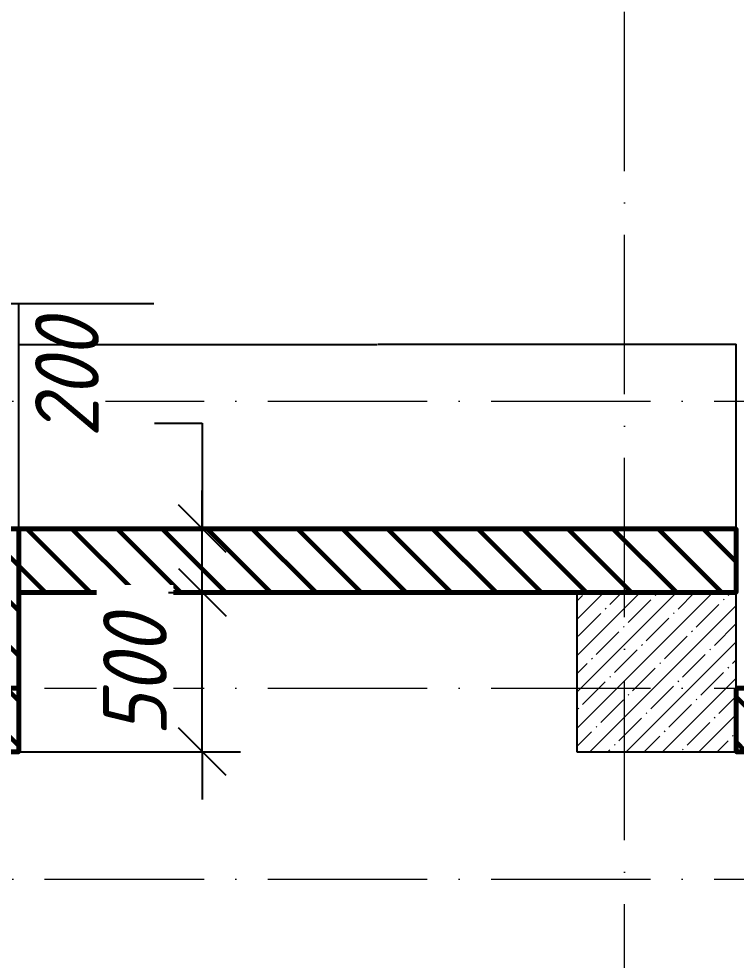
# Model space of a CAD drawing. Header units: millimetres. Extents: x 12986 to 523328, y -9759 to 30092.
# Drawn here: x 63807 to 66057, y 10246 to 13200 of the extents above; entities that cross this region are included whole.
import ezdxf

# ---------------------------------------------------------------- set-up
doc = ezdxf.new("R2010")
doc.units = ezdxf.units.MM
doc.linetypes.add('50_200_ШТРИХ_1Т_ш5_п1_п1_', pattern=[700, 500, -100, 0, -100])
for name, color, linetype, lineweight in [('5) Блок ячеистый', 160, 'Continuous', 60), ('A-ANNO-DIMS', 7, 'Continuous', 9), ('S-COLS-1', 7, 'Continuous', 5), ('S-COLS-2', 7, 'Continuous', 25), ('Оси-2', 7, '50_200_ШТРИХ_1Т_ш5_п1_п1_', 9)]:
    doc.layers.add(name, color=color, linetype=linetype, lineweight=lineweight)
doc.styles.add('ISOCPEUR_I_3', font='isocpeui.ttf', dxfattribs={"width": 0.9, "height": 200})
doc.dimstyles.new('ISO-2_0_0_9К_СРЕДНИЙ_ФОН', dxfattribs={"dimscale": 304.8, "dimtxt": 199.196235, "dimasz": 0.492126, "dimexe": 0.393701, "dimexo": 0, "dimgap": 0.164042, "dimtad": 1, "dimdec": 0, "dimdsep": 46, "dimtxsty": 'ISOCPEUR_I_3', "dimblk1": 'OBLIQUE', "dimblk2": 'OBLIQUE', "dimsah": 1, "dimcen": 0.09, "dimdle": 0.393701, "dimazin": 0, "dimtfac": 1, "dimtdec": 4, "dimtix": 1, "dimtmove": 1, "dimatfit": 3, "dimfxl": 1, "dimtvp": 1, "dimtfill": 1, "dimtolj": 1, "dimtzin": 0, "dimarcsym": 2})
doc.dimstyles.new('ISO-2_0_0_9К_СРЕДНИЙ_ФОН_2', dxfattribs={"dimscale": 304.8, "dimtxt": 199.196235, "dimasz": 0.492126, "dimexe": 0.393701, "dimexo": 0, "dimgap": 0.164042, "dimtad": 1, "dimdec": 0, "dimdsep": 46, "dimtxsty": 'ISOCPEUR_I_3', "dimblk1": 'OBLIQUE', "dimblk2": 'OBLIQUE', "dimsah": 1, "dimcen": 0.09, "dimdle": 0.393701, "dimazin": 0, "dimtfac": 1, "dimtdec": 4, "dimtix": 1, "dimtmove": 2, "dimatfit": 3, "dimfxl": 1, "dimtvp": 1, "dimtfill": 1, "dimtolj": 1, "dimtzin": 0, "dimarcsym": 2})
doc.dimstyles.get("Standard").update_dxf_attribs({"dimtxt": 0.18, "dimasz": 0.18, "dimexe": 0.18, "dimexo": 0.0625, "dimgap": 0.09, "dimtad": 0, "dimtih": 1, "dimtoh": 1, "dimdec": 4, "dimzin": 0, "dimdsep": 46, "dimtxsty": 'Standard', "dimcen": 0.09, "dimadec": 0, "dimazin": 0, "dimtfac": 1, "dimtdec": 4, "dimtofl": 0, "dimtmove": 0, "dimatfit": 3, "dimfxl": 1, "dimtolj": 1, "dimtzin": 0, "dimarcsym": 0})
pattern_1 = [(135, (61996.89, 0), (-70.7107, -70.7107), [])]

# ---------------------------------------------------------------- blocks, each defined once
blk = doc.blocks.new('_Oblique')
at = {"color": 0, "linetype": 'ByBlock', "lineweight": -2}
blk.add_line((-0.5, -0.5), (0.5, 0.5), dxfattribs=at)
blk = doc.blocks.new('DIMBLOCK74-АР1_Кладочный план 1 этажа')
at = {"layer": 'A-ANNO-DIMS', "color": 0, "lineweight": -2, "transparency": 16777216}
for p, q in [((64382.4, 11400), (64382.4, 11550)), ((64276.3, 11400), (64502.4, 11400)), ((64382.4, 10900), (64382.4, 11400)), ((63806.9, 10900), (64502.4, 10900)), ((64382.4, 10900), (64382.4, 10750))]:
    blk.add_line(p, q, dxfattribs=at)
at = {"layer": 'Defpoints', "color": 0, "transparency": 16777216}
for p in [(64382.4, 11400), (63806.9, 10900)]:
    blk.add_point(p, dxfattribs=at)
at = {"layer": 'A-ANNO-DIMS', "color": 0, "lineweight": -2, "transparency": 16777216, "xscale": 150, "yscale": 150, "zscale": 150}
for p, rotation in [((64382.4, 11400), 270), ((64382.4, 10900), 90)]:
    blk.add_blockref('_Oblique', p, dxfattribs=dict(at, rotation=rotation))
at = {"layer": 'A-ANNO-DIMS', "color": 0, "transparency": 16777216, "insert": (64071.1, 10948.3), "char_height": 200, "width": 455.087, "attachment_point": 1, "rotation": 90, "line_spacing_factor": 1.149209, "style": 'ISOCPEUR_I_3', "bg_fill": 3, "box_fill_scale": 1.1, "bg_fill_color": 256, "bg_fill_true_color": 13158600, "bg_fill_transparency": 0}
blk.add_mtext('\\A1;500', dxfattribs=at)
at = {"layer": 'Defpoints', "color": 0, "transparency": 16777216}
blk.add_point((64276.3, 11400), dxfattribs=at)
blk = doc.blocks.new('DIMBLOCK75-АР1_Кладочный план 1 этажа')
at = {"layer": 'A-ANNO-DIMS', "color": 0, "lineweight": -2, "transparency": 16777216}
for p, q in [((64232.4, 11930.8), (64382.4, 11930.8)), ((64382.4, 11930.8), (64382.4, 11600)), ((64382.4, 11280), (64382.4, 11720)), ((64276.3, 11600), (64502.4, 11600)), ((64276.3, 11400), (64502.4, 11400))]:
    blk.add_line(p, q, dxfattribs=at)
at = {"layer": 'Defpoints', "color": 0, "transparency": 16777216}
for p in [(64276.3, 11600), (64382.4, 11600), (64276.3, 11400)]:
    blk.add_point(p, dxfattribs=at)
at = {"layer": 'A-ANNO-DIMS', "color": 0, "lineweight": -2, "transparency": 16777216, "xscale": 150, "yscale": 150, "zscale": 150}
for p, rotation in [((64382.4, 11600), 90), ((64382.4, 11400), 270)]:
    blk.add_blockref('_Oblique', p, dxfattribs=dict(at, rotation=rotation))
at = {"layer": 'A-ANNO-DIMS', "color": 0, "transparency": 16777216, "insert": (63857.8, 11886.6), "char_height": 200, "width": 455.087, "attachment_point": 1, "rotation": 90, "line_spacing_factor": 1.149209, "style": 'ISOCPEUR_I_3', "bg_fill": 3, "box_fill_scale": 1.1, "bg_fill_color": 256, "bg_fill_true_color": 13158600, "bg_fill_transparency": 0}
blk.add_mtext('\\A1;200', dxfattribs=at)
blk = doc.blocks.new('DIMBLOCK386-АР1_Кладочный план 1 этажа')
at = {"layer": 'A-ANNO-DIMS', "color": 0, "lineweight": -2, "transparency": 16777216}
for p, q in [((63606.9, 11600.1), (63606.9, 12306.5)), ((63607.1, 12306.4), (63806.7, 12306.4)), ((63806.9, 11603.1), (63806.9, 12306.5)), ((63806.9, 12306.4), (64230.1, 12306.4))]:
    blk.add_line(p, q, dxfattribs=at)
at = {"layer": 'A-ANNO-DIMS', "color": 0, "transparency": 16777216}
for points in [[(63607.1, 12306.4), (63607.1, 12306.3), (63606.9, 12306.4)], [(63806.7, 12306.4), (63806.7, 12306.3), (63806.9, 12306.4)]]:
    blk.add_solid(points, dxfattribs=at)
at = {"layer": 'Defpoints', "color": 0, "transparency": 16777216}
for p in [(63806.9, 12306.4), (63606.9, 11600), (63806.9, 11603)]:
    blk.add_point(p, dxfattribs=at)
at = {"layer": 'A-ANNO-DIMS', "color": 0, "transparency": 16777216, "insert": (64003.2, 12306.5), "char_height": 0.18, "width": 455.087, "attachment_point": 1, "line_spacing_factor": 1.149209}
blk.add_mtext('\\A1;200.0000', dxfattribs=at)
blk = doc.blocks.new('DIMBLOCK387-АР1_Кладочный план 1 этажа')
at = {"layer": 'A-ANNO-DIMS', "color": 0, "lineweight": -2, "transparency": 16777216}
for p, q in [((63806.9, 11603.1), (63806.9, 12178.6)), ((63807.1, 12178.4), (64931.2, 12178.4)), ((66056.7, 12178.4), (64932.6, 12178.4)), ((66056.9, 11400.1), (66056.9, 12178.6))]:
    blk.add_line(p, q, dxfattribs=at)
at = {"layer": 'A-ANNO-DIMS', "color": 0, "transparency": 16777216}
for points in [[(63807.1, 12178.4), (63807.1, 12178.4), (63806.9, 12178.4)], [(66056.7, 12178.4), (66056.7, 12178.4), (66056.9, 12178.4)]]:
    blk.add_solid(points, dxfattribs=at)
at = {"layer": 'Defpoints', "color": 0, "transparency": 16777216}
for p in [(66056.9, 12178.4), (63806.9, 11603), (66056.9, 11400)]:
    blk.add_point(p, dxfattribs=at)
at = {"layer": 'A-ANNO-DIMS', "color": 0, "transparency": 16777216, "insert": (64931.9, 12178.4), "char_height": 0.18, "width": 606.782, "attachment_point": 5}
blk.add_mtext('\\A1;2250.0000', dxfattribs=at)

msp = doc.modelspace()

# ---------------------------------------------------------------- hatches: boundary and pattern name
at = {"layer": '5) Блок ячеистый'}
h = msp.add_hatch(dxfattribs=at)
h.set_pattern_fill('FP_3', color=256, style=0, pattern_type=2)
h.set_pattern_definition(pattern_1)
h.paths.add_polyline_path([(63606.89328, 10899.99999), (63806.89328, 10899.99999), (63806.89328, 11600.00003), (63606.89328, 11600.00003), (63606.89328, 11099.99999)], flags=0)
h = msp.add_hatch(dxfattribs=at)
h.set_pattern_fill('FP_3', color=256, style=0, pattern_type=2)
h.set_pattern_definition(pattern_1)
h.paths.add_polyline_path([(63806.89328, 11400.00003), (66056.89328, 11400.00003), (66056.89328, 11600.00003), (63806.89328, 11600.00003)], flags=0)
h = msp.add_hatch(dxfattribs=at)
h.set_pattern_fill('FP_3', color=256, style=0, pattern_type=2)
h.set_pattern_definition(pattern_1)
h.paths.add_polyline_path([(66056.89328, 10899.99999), (68256.89339, 10899.99999), (68256.89339, 11099.99999), (66056.89328, 11099.99999)], flags=0)
at = {"layer": 'S-COLS-1'}
h = msp.add_hatch(dxfattribs=at)
h.set_pattern_fill('FP_1', color=256, style=0, pattern_type=2)
h.set_pattern_definition([(45, (61996.89, 0), (-57.0246, 57.0246), []), (45, (62053.92, 0), (-57.0246, 57.0246), [100.806, -20.161, 3.353, -16.808])])
h.paths.add_polyline_path([(65583.68047, 10899.99999), (66056.89328, 10899.99999), (66056.89328, 11399.99999), (65556.89328, 11399.99999), (65556.89328, 10899.99999)], flags=0)

# ---------------------------------------------------------------- linework, layer by layer
at = {"layer": '5) Блок ячеистый'}
for p, q in [((66056.89328, 11600.00003), (62086.89328, 11600.00003)), ((66056.89328, 11400.00003), (66056.89328, 11600.00003)), ((63806.89328, 10899.99999), (63806.89328, 11400.00003)), ((63806.89328, 11400.00003), (66056.89328, 11400.00003)), ((68256.89339, 11099.99999), (66056.89328, 11099.99999)), ((66056.89328, 11099.99999), (66056.89328, 10899.99999)), ((62386.89328, 10899.99999), (63806.89328, 10899.99999)), ((66056.89328, 10899.99999), (68256.89339, 10899.99999))]:
    msp.add_line(p, q, dxfattribs=at)
for points in [[(63606.89328, 11600.00003), (63806.89328, 11600.00003), (63806.89328, 11100), (63606.89328, 11100)], [(63806.89328, 11600.00003), (66056.89328, 11600.00003), (66056.89328, 11399.99999), (63806.89328, 11399.99999)], [(62386.89328, 11099.99999), (63806.89328, 11099.99999), (63806.89328, 10899.99999), (62386.89328, 10899.99999)], [(66056.89328, 11099.99999), (68256.89339, 11099.99999), (68256.89339, 10899.99999), (66056.89328, 10899.99999)]]:
    msp.add_lwpolyline(points, close=True, dxfattribs=at)
at = {"layer": 'S-COLS-2'}
for p, q in [((66056.89328, 11399.99999), (65556.89328, 11399.99999)), ((65556.89328, 11399.99999), (65556.89328, 10899.99999)), ((66056.89328, 10899.99999), (66056.89328, 11399.99999)), ((65556.89328, 10899.99999), (66056.89328, 10899.99999))]:
    msp.add_line(p, q, dxfattribs=at)
at = {"layer": 'Оси-2'}
for p, q in [((65706.89328, -4080), (65706.89328, 28636.94316)), ((57586.89328, 12000), (187948.52131, 12000)), ((57586.89328, 11100), (187948.52131, 11100)), ((57586.89328, 10500), (187948.52131, 10500))]:
    msp.add_line(p, q, dxfattribs=at)

# ---------------------------------------------------------------- next in the draw order: dimensions: what is measured, and where the dimension line sits
at = {"layer": 'A-ANNO-DIMS'}
dim = msp.add_linear_dim(base=(64382.35019, 11400.00003), p1=(63806.89328, 10899.99999), p2=(64276.28417, 11400.00003), angle=90, dimstyle='ISO-2_0_0_9К_СРЕДНИЙ_ФОН_2', override={"dimpost": '<>', "dimfxl": 685.80452}, dxfattribs=at)
dim.commit()
dim.dimension.update_dxf_attribs({"geometry": 'DIMBLOCK74-АР1_Кладочный план 1 этажа', "text_midpoint": (64204.39237, 11175.85184), "dimtype": 160, "text_rotation": 90})

# ---------------------------------------------------------------- next in the draw order: dimensions: what is measured, and where the dimension line sits
dim = msp.add_linear_dim(base=(64382.35019, 11600.00003), p1=(64276.28417, 11400.00003), p2=(64276.28417, 11600.00003), angle=90, dimstyle='ISO-2_0_0_9К_СРЕДНИЙ_ФОН', override={"dimpost": '<>', "dimfxl": 200}, dxfattribs=at)
dim.commit()
dim.dimension.update_dxf_attribs({"geometry": 'DIMBLOCK75-АР1_Кладочный план 1 этажа', "text_midpoint": (64204.39237, 11930.80195), "dimtype": 160, "text_rotation": 90})

# ---------------------------------------------------------------- next in the draw order: dimensions: what is measured, and where the dimension line sits
dim = msp.add_linear_dim(base=(63806.89328, 12306.36534), p1=(63606.89328, 11600.00003), p2=(63806.89328, 11603.04803), dimstyle='Standard', dxfattribs=at)
dim.commit()
dim.dimension.update_dxf_attribs({"geometry": 'DIMBLOCK386-АР1_Кладочный план 1 этажа', "text_midpoint": (64230.76432, 12306.36534), "dimtype": 160})
dim = msp.add_linear_dim(base=(66056.89328, 12178.40752), p1=(63806.89328, 11603.04803), p2=(66056.89328, 11399.99999), dimstyle='Standard', dxfattribs=at)
dim.commit()
dim.dimension.update_dxf_attribs({"geometry": 'DIMBLOCK387-АР1_Кладочный план 1 этажа', "text_midpoint": (64931.89328, 12178.40752)})

doc.saveas('drawing.dxf')
